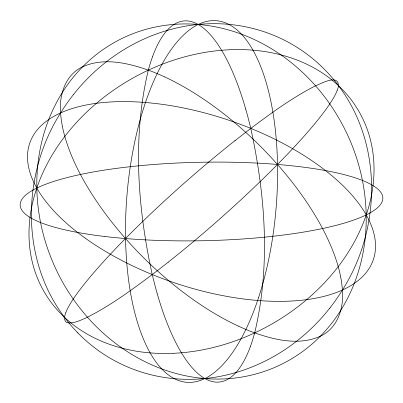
<?xml version="1.0" encoding="UTF-8"?>
<svg xmlns="http://www.w3.org/2000/svg" width="403" height="403" viewBox="0 0 403 403"><rect width="100%" height="100%" fill="white"/><g stroke="black" fill="none" stroke-linecap="round" stroke-linejoin="round"><path stroke-width="0.6" d="M73.376 94.66L72.6 95.652A181.38 166.399 -60.4 0 0 60.601 112.931C22.205 173.34 20.165 257.386 63.447 315.902C65.079 318.068 64.072 322.717 68.178 322.868C74.268 323.408 80.006 320.466 85.456 318.153C109.399 306.431 130.93 290.447 152.238 274.579C137.604 207.797 132.275 137.156 148.314 70.132C127.58 62.843 103.581 57.317 82.645 66.802C65.331 74.646 58.944 95.173 60.601 112.911A181.38 80.691 44.6 0 0 62.314 125.993L62.475 126.829M152.541 56.662L152.818 55.916A181.39 60.561 84.4 0 1 245.563 108.563M250.459 346.338L250.182 347.084A181.39 60.561 84.4 0 1 157.397 294.296L157.089 293.218M65.891 312.345L66.032 311.998A181.38 25.152 -41.4 0 1 234.727 140.843M337.11 90.655L336.968 91.002A181.38 25.152 -41.4 0 1 168.278 262.126M329.624 308.34L330.4 307.348M234.702 140.879L235.629 140.143M168.298 262.121L167.371 262.857A181.38 25.132 -41.4 0 1 152.274 274.529A181.39 60.561 84.4 0 0 157.079 293.188M164.751 76.958L163.804 76.52A181.38 80.691 44.6 0 0 148.299 70.132M238.249 326.042L239.196 326.48A181.38 80.691 44.6 0 0 254.696 332.893M77.149 332.208L77.96 333.044M245.603 108.699L245.911 109.782M340.691 276.992L340.525 276.171A181.38 80.691 44.6 0 0 164.762 76.968M235.604 140.214A181.38 25.132 -41.4 0 1 250.731 128.492M148.339 70.092A181.39 60.561 84.4 0 1 152.571 56.627M245.921 109.812A181.39 60.561 84.4 0 1 250.767 128.446M254.661 332.908A181.39 60.561 84.4 0 1 250.429 346.373M337.079 90.68A181.38 25.152 -41.4 0 0 338.455 85.658C338.273 73.618 320.894 83.844 315.544 85.799C292.437 97.526 271.456 112.941 250.762 128.421C265.396 195.203 270.73 265.844 254.686 332.868C275.42 340.157 299.419 345.683 320.355 336.198C337.669 328.354 344.056 307.827 342.399 290.089C381.132 229.176 382.835 144.178 338.475 85.643A181.38 166.399 -60.4 0 0 325.851 70.797L325.04 69.956A181.39 166.384 -60.3 0 0 198.1 24.472M64.551 317.317A181.38 25.152 -41.4 0 1 65.926 312.295M238.233 326.057A181.38 80.691 44.6 0 1 62.485 126.864M340.686 277.032A181.38 80.691 44.6 0 1 342.389 290.135M342.414 290.054A181.38 166.399 -60.4 0 1 330.415 307.313M329.649 308.295A181.38 166.399 -60.4 0 1 78.001 333.054M77.159 332.188A181.38 166.399 -60.4 0 1 64.54 317.342M73.366 94.69A181.38 166.399 -60.4 0 1 198.064 24.447M84.998 237.987A181.39 85.728 18.7 0 0 371.657 263.809A181.39 85.728 18.7 0 0 147.846 102.71A181.39 85.728 18.7 0 0 84.998 237.987M258.53 297.752A181.39 74.842 -85.3 0 0 216.537 20.734A181.39 74.842 -85.3 0 0 129.428 286.014A181.39 74.842 -85.3 0 0 258.53 297.752M104.694 236.475A181.39 39.262 -1.1 0 0 382.719 199.732A181.39 39.262 -1.1 0 0 117.092 168.288A181.39 39.262 -1.1 0 0 104.694 236.475M37.081 173.753A181.39 160.5 64 0 0 275.078 367.264A181.39 160.5 64 0 0 292.341 63.483A181.39 160.5 64 0 0 37.081 173.753M173.018 353.32A181.39 141.251 -29.5 0 0 363.073 119.318A181.39 141.251 -29.5 0 0 68.409 131.862A181.39 141.251 -29.5 0 0 173.018 353.32"/></g></svg>
